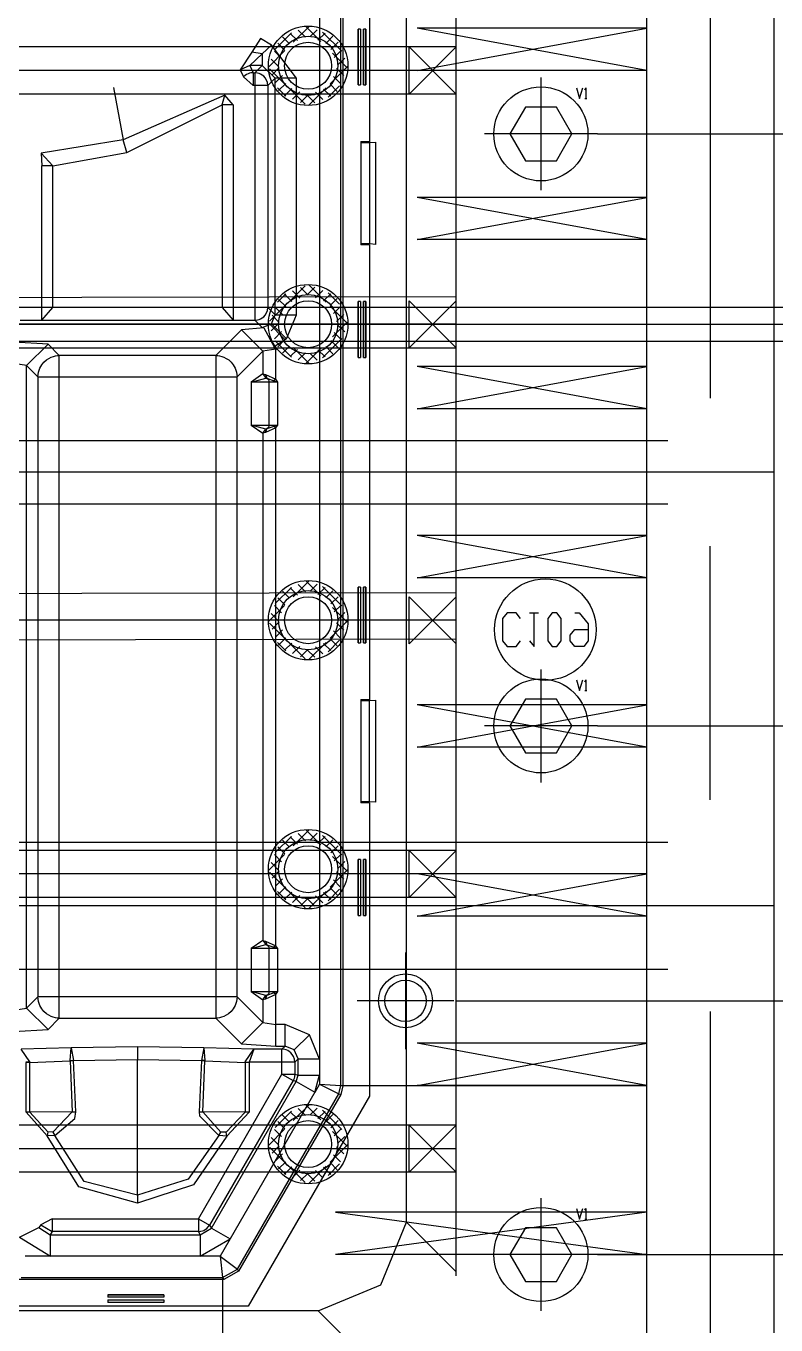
# Model space of a CAD drawing. Header units: millimetres. Extents: x -1 to 1014, y -756 to 757.
# Drawn here: x 902.9 to 950.5, y 85.5 to 168 of the extents above; entities that cross this region are included whole.
import ezdxf

# ---------------------------------------------------------------- set-up
doc = ezdxf.new("R2010")
doc.units = ezdxf.units.MM

# ---------------------------------------------------------------- blocks, each defined once
blk = doc.blocks.new('blockName2')
for points in [[(950.313, 316.271), (950.313, 57.7773)], [(942.256, 76.5769), (942.256, 204.145)], [(927.022, 92.0577), (927.022, 191.791)], [(930.171, 88.6623), (930.171, 192.06)], [(921.494, 184.652), (921.494, 100.82)], [(922.856, 100.747), (922.856, 184.652)], [(922.856, 100.747), (922.856, 184.652)], [(922.982, 184.652), (922.982, 100.713)], [(924.661, 184.652), (924.661, 160.679)], [(946.285, 173.524), (946.285, 144.394)], [(918.687, 166.566), (919.709, 167.588)], [(919.64, 167.559), (920.095, 167.104)], [(919.827, 166.993), (920.835, 168.001)], [(920.144, 167.768), (920.599, 167.313)], [(920.647, 167.976), (921.571, 167.053)], [(920.883, 167.338), (921.338, 167.793)], [(921.387, 167.129), (921.842, 167.584)], [(921.688, 167.648), (922.915, 166.421)], [(923.939, 164.291), (923.939, 167.835)], [(924.092, 167.835), (923.939, 167.835)], [(923.948, 167.835), (923.948, 164.291)], [(924.092, 167.835), (924.092, 164.291)], [(924.276, 164.291), (924.276, 167.835)], [(924.429, 167.835), (924.276, 167.835)], [(924.42, 164.291), (924.42, 167.835)], [(924.429, 167.835), (924.429, 164.291)], [(942.256, 167.889), (927.681, 167.889)], [(927.681, 165.203), (942.256, 167.889)], [(942.256, 165.203), (927.681, 167.889)], [(930.171, 166.697), (755.603, 166.697)], [(917.758, 167.234), (917.205, 166.375)], [(918.454, 166.807), (917.758, 167.234)], [(917.865, 166.268), (918.454, 166.807)], [(920.041, 164.713), (918.454, 166.808)], [(918.84, 166.935), (919.295, 166.48)], [(919.137, 167.351), (919.592, 166.896)], [(921.89, 166.92), (922.345, 167.375)], [(922.222, 166.54), (922.677, 166.995)], [(930.171, 166.697), (927.184, 163.71)], [(927.184, 163.71), (927.184, 166.697)], [(927.184, 166.697), (930.171, 163.71)], [(930.171, 163.71), (930.171, 166.697)], [(917.205, 166.375), (916.465, 165.256)], [(917.073, 165.529), (917.865, 166.268)], [(917.865, 166.268), (917.205, 166.375)], [(917.865, 166.268), (917.865, 165.529)], [(918.274, 165.44), (919.282, 166.449)], [(918.423, 165.928), (918.922, 165.428)], [(918.632, 166.431), (919.087, 165.976)], [(922.32, 166.304), (923.243, 165.38)], [(922.431, 166.036), (922.886, 166.491)], [(922.639, 165.533), (923.094, 165.988)], [(930.171, 165.203), (754.11, 165.203)], [(917.073, 165.529), (916.465, 165.256)], [(916.465, 165.256), (916.68, 164.797)], [(917.281, 165.06), (917.209, 165.057), (917.133, 165.047), (917.049, 165.026), (916.96, 164.994), (916.867, 164.947), (916.772, 164.882), (916.68, 164.797)], [(917.865, 165.529), (917.073, 165.529)], [(917.073, 165.529), (917.281, 165.06)], [(917.281, 165.06), (917.281, 164.245)], [(917.281, 165.06), (917.397, 165.06)], [(917.397, 165.06), (917.865, 165.529)], [(917.397, 165.06), (917.397, 149.343)], [(918.213, 164.245), (918.189, 164.436), (918.131, 164.598), (918.05, 164.731), (917.956, 164.836), (917.857, 164.916), (917.758, 164.975), (917.661, 165.016), (917.569, 165.041), (917.484, 165.055), (917.397, 165.06)], [(918.681, 164.713), (917.865, 165.529)], [(918.328, 165.311), (919.426, 164.213)], [(918.483, 164.937), (918.938, 165.392)], [(922.176, 164.357), (923.274, 165.456)], [(922.58, 165.332), (923.035, 164.877)], [(942.256, 165.203), (927.681, 165.203)], [(917.281, 164.245), (916.68, 164.797)], [(918.213, 164.245), (917.281, 164.245)], [(918.681, 164.713), (918.213, 164.245)], [(918.213, 164.245), (918.213, 150.158)], [(920.041, 164.713), (918.681, 164.713)], [(918.681, 149.69), (918.681, 164.713)], [(918.691, 164.433), (919.146, 164.888)], [(918.9, 163.93), (919.355, 164.385)], [(920.041, 149.69), (920.041, 164.713)], [(922.035, 163.504), (922.771, 164.24)], [(922.162, 164.325), (922.617, 163.87)], [(922.371, 164.828), (922.826, 164.373)], [(923.939, 164.291), (924.092, 164.291)], [(924.276, 164.291), (924.429, 164.291)], [(935.542, 164.756), (935.542, 157.594)], [(930.171, 163.71), (755.603, 163.71)], [(908.422, 164.123), (909.041, 160.808)], [(915.481, 163.64), (909.041, 160.808)], [(915.324, 163.02), (915.481, 163.64)], [(916.011, 163.02), (915.481, 163.64)], [(918.831, 164.095), (919.362, 163.564)], [(919.28, 163.598), (919.735, 164.053)], [(919.479, 164.159), (920.578, 163.061)], [(919.784, 163.39), (920.239, 163.845)], [(920.287, 163.181), (920.742, 163.636)], [(920.695, 163.656), (921.195, 163.156)], [(920.819, 163.001), (921.918, 164.099)], [(921.243, 163.82), (921.698, 163.365)], [(921.747, 164.028), (922.202, 163.573)], [(937.791, 164.096), (937.993, 163.424), (938.194, 164.096)], [(938.329, 163.984), (938.396, 164.096), (938.396, 163.424)], [(938.329, 163.424), (938.463, 163.424)], [(909.277, 160.006), (915.324, 163.02)], [(915.324, 163.02), (915.324, 150.158)], [(916.011, 163.02), (915.324, 163.02)], [(916.011, 163.02), (916.011, 149.343)], [(934.557, 162.88), (933.573, 161.175), (934.557, 159.47), (936.527, 159.47), (937.511, 161.175), (936.527, 162.88), (934.557, 162.88)], [(939.123, 161.175), (931.961, 161.175)], [(939.123, 161.175), (994.869, 161.175)], [(909.041, 160.808), (903.837, 159.959)], [(909.277, 160.006), (909.041, 160.808)], [(924.116, 160.679), (924.116, 154.137)], [(924.14, 160.632), (924.116, 160.679)], [(924.661, 160.679), (924.116, 160.679)], [(924.14, 154.185), (924.14, 160.632)], [(924.14, 160.632), (924.661, 160.632)], [(924.609, 160.679), (924.632, 160.656)], [(924.661, 160.632), (925.07, 160.653)], [(924.661, 160.632), (924.661, 154.185)], [(925.07, 154.163), (925.07, 160.653)], [(903.837, 159.959), (903.879, 159.144)], [(904.566, 159.144), (903.837, 159.959)], [(904.566, 159.144), (909.277, 160.006)], [(903.879, 149.343), (903.879, 159.144)], [(904.566, 159.144), (903.879, 159.144)], [(904.566, 150.158), (904.566, 159.144)], [(942.256, 157.146), (927.681, 157.146)], [(927.681, 154.461), (942.256, 157.146)], [(942.256, 154.461), (927.681, 157.146)], [(942.256, 154.461), (927.681, 154.461)], [(924.14, 154.185), (924.116, 154.137)], [(924.661, 154.137), (924.116, 154.137)], [(924.661, 154.185), (924.14, 154.185)], [(924.609, 154.137), (924.632, 154.161)], [(925.07, 154.163), (924.661, 154.185)], [(924.661, 154.137), (924.661, 125.242)], [(918.831, 150.498), (919.362, 151.029)], [(919.28, 150.995), (919.735, 150.54)], [(919.479, 150.434), (920.578, 151.533)], [(919.784, 151.204), (920.239, 150.749)], [(920.287, 151.413), (920.742, 150.958)], [(920.695, 150.938), (921.195, 151.437)], [(920.819, 151.593), (921.918, 150.494)], [(921.243, 150.774), (921.698, 151.229)], [(921.747, 150.565), (922.202, 151.02)], [(922.035, 151.089), (922.771, 150.354)], [(930.171, 150.82), (787.653, 150.583)], [(877.801, 150.164), (990.598, 150.164)], [(904.566, 150.158), (901.677, 150.158)], [(903.879, 149.343), (904.566, 150.158)], [(915.324, 150.158), (904.566, 150.158)], [(915.324, 150.158), (916.011, 149.343)], [(918.213, 150.158), (915.324, 150.158)], [(917.397, 149.343), (917.481, 149.347), (917.566, 149.361), (917.659, 149.387), (917.757, 149.428), (917.857, 149.487), (917.956, 149.567), (918.05, 149.673), (918.131, 149.806), (918.189, 149.968), (918.213, 150.158)], [(918.213, 150.158), (918.681, 149.69)], [(918.328, 149.283), (919.426, 150.381)], [(918.691, 150.16), (919.146, 149.705)], [(918.9, 150.664), (919.355, 150.209)], [(922.162, 150.269), (922.617, 150.724)], [(922.176, 150.236), (923.274, 149.138)], [(922.371, 149.765), (922.826, 150.22)], [(923.939, 146.982), (923.939, 150.525)], [(924.092, 150.525), (923.939, 150.525)], [(923.948, 150.525), (923.948, 146.982)], [(924.092, 150.525), (924.092, 146.982)], [(924.276, 146.982), (924.276, 150.525)], [(924.429, 150.525), (924.276, 150.525)], [(924.42, 146.982), (924.42, 150.525)], [(924.429, 150.525), (924.429, 146.982)], [(930.171, 150.583), (927.184, 147.596)], [(927.184, 147.596), (927.184, 150.583)], [(927.184, 150.583), (930.171, 147.596)], [(930.171, 147.596), (930.171, 150.583)], [(902.493, 149.343), (903.879, 149.343)], [(903.879, 149.343), (916.011, 149.343)], [(916.011, 149.343), (917.397, 149.343)], [(917.397, 149.343), (917.865, 148.875)], [(918.445, 149.111), (918.681, 149.69)], [(918.483, 149.657), (918.938, 149.202)], [(918.681, 149.69), (920.041, 149.69)], [(919.404, 148.152), (920.041, 149.69)], [(922.58, 149.262), (923.035, 149.717)], [(930.171, 149.089), (787.653, 149.089)], [(877.242, 149.089), (998.118, 149.089)], [(916.538, 148.733), (914.907, 147.102)], [(917.969, 148.865), (916.538, 148.733)], [(917.898, 147.373), (916.538, 148.733)], [(917.865, 148.875), (918.445, 149.111)], [(917.865, 148.875), (917.969, 148.865)], [(917.969, 148.865), (918.611, 147.646)], [(918.274, 149.153), (919.282, 148.145)], [(918.423, 148.666), (918.922, 149.165)], [(919.404, 148.152), (918.445, 149.111)], [(918.632, 148.162), (919.087, 148.617)], [(922.32, 148.29), (923.243, 149.213)], [(922.431, 148.557), (922.886, 148.102)], [(922.639, 149.061), (923.094, 148.606)], [(877.801, 148.015), (990.598, 148.015)], [(904.267, 147.818), (902.092, 147.96)], [(902.907, 146.458), (904.267, 147.818)], [(904.983, 147.102), (904.267, 147.818)], [(919.404, 148.152), (918.611, 147.646)], [(918.687, 148.028), (919.709, 147.006)], [(918.84, 147.659), (919.295, 148.114)], [(919.137, 147.243), (919.592, 147.698)], [(921.688, 146.946), (922.915, 148.173)], [(922.222, 148.054), (922.677, 147.599)], [(751.038, 147.596), (930.171, 147.596)], [(903.624, 145.742), (903.659, 146.045), (903.748, 146.303), (903.87, 146.517), (904.011, 146.688), (904.162, 146.822), (904.314, 146.922), (904.464, 146.996), (904.606, 147.046), (904.739, 147.078), (904.859, 147.095), (904.983, 147.102)], [(914.907, 147.102), (904.983, 147.102)], [(904.983, 105.018), (904.983, 147.102)], [(914.907, 147.102), (914.907, 105.018)], [(914.907, 147.102), (915.035, 147.095), (915.156, 147.077), (915.289, 147.045), (915.431, 146.994), (915.579, 146.921), (915.731, 146.82), (915.88, 146.687), (916.021, 146.516), (916.143, 146.302), (916.231, 146.044), (916.267, 145.742)], [(916.267, 145.742), (917.898, 147.373)], [(918.714, 147.515), (917.898, 147.373)], [(917.898, 147.373), (917.898, 145.932)], [(918.714, 147.515), (918.61, 147.646)], [(918.714, 145.592), (918.714, 147.515)], [(919.64, 147.034), (920.095, 147.489)], [(919.827, 147.601), (920.835, 146.592)], [(920.144, 146.826), (920.599, 147.281)], [(920.647, 146.617), (921.571, 147.541)], [(920.883, 147.256), (921.338, 146.801)], [(921.387, 147.465), (921.842, 147.01)], [(921.89, 147.673), (922.345, 147.218)], [(923.939, 146.982), (924.092, 146.982)], [(924.276, 146.982), (924.429, 146.982)], [(902.907, 146.458), (902.092, 146.6)], [(902.907, 105.662), (902.907, 146.458)], [(902.907, 146.458), (903.624, 145.742)], [(942.256, 146.404), (927.681, 146.404)], [(927.681, 143.718), (942.256, 146.404)], [(942.256, 143.718), (927.681, 146.404)], [(903.624, 145.742), (916.267, 145.742)], [(903.624, 145.742), (903.624, 106.378)], [(916.267, 106.378), (916.267, 145.742)], [(917.898, 145.932), (917.15, 145.414)], [(917.15, 145.414), (918.085, 145.673)], [(917.15, 145.414), (917.15, 142.688)], [(918.845, 145.414), (917.151, 145.414)], [(917.898, 145.932), (918.085, 145.673)], [(917.898, 145.932), (918.065, 145.898)], [(918.065, 145.898), (918.156, 145.656)], [(918.065, 145.898), (918.714, 145.592)], [(918.085, 145.673), (918.156, 145.656)], [(918.156, 145.656), (918.234, 145.596), (918.285, 145.511), (918.302, 145.414)], [(918.156, 145.656), (918.602, 145.503)], [(918.302, 142.688), (918.302, 145.414)], [(918.714, 145.592), (918.602, 145.503)], [(918.602, 145.503), (918.845, 145.414)], [(918.845, 145.414), (918.714, 145.592)], [(918.845, 142.688), (918.845, 145.414)], [(942.256, 143.718), (927.681, 143.718)], [(917.15, 142.688), (917.898, 142.171)], [(917.151, 142.688), (918.845, 142.688)], [(918.085, 142.429), (917.151, 142.688)], [(917.898, 142.171), (918.085, 142.429)], [(918.065, 142.204), (917.898, 142.171)], [(917.898, 142.171), (917.898, 109.949)], [(918.714, 142.51), (918.065, 142.204)], [(918.065, 142.204), (918.156, 142.446)], [(918.156, 142.446), (918.085, 142.429)], [(918.302, 142.688), (918.285, 142.591), (918.234, 142.507), (918.156, 142.446)], [(918.602, 142.599), (918.156, 142.446)], [(918.845, 142.688), (918.602, 142.599)], [(918.714, 142.51), (918.602, 142.599)], [(918.714, 142.51), (918.845, 142.688)], [(918.714, 109.61), (918.714, 142.51)], [(901.965, 141.708), (943.599, 141.708)], [(950.313, 139.69), (767.689, 139.69)], [(901.965, 137.675), (943.599, 137.675)], [(942.256, 135.661), (927.681, 135.661)], [(927.681, 132.976), (942.256, 135.661)], [(942.256, 132.976), (927.681, 135.661)], [(946.285, 118.876), (946.285, 134.99)], [(942.256, 132.976), (927.681, 132.976)], [(930.171, 132.025), (787.653, 131.783)], [(918.687, 131.352), (919.709, 132.374)], [(919.137, 132.136), (919.592, 131.681)], [(919.64, 132.345), (920.095, 131.89)], [(919.827, 131.779), (920.835, 132.787)], [(920.144, 132.554), (920.599, 132.098)], [(920.647, 132.762), (921.571, 131.839)], [(920.883, 132.123), (921.338, 132.578)], [(921.387, 131.915), (921.842, 132.37)], [(921.688, 132.434), (922.915, 131.207)], [(921.89, 131.706), (922.345, 132.161)], [(923.939, 128.854), (923.939, 132.398)], [(924.092, 132.398), (923.939, 132.398)], [(923.948, 132.398), (923.948, 128.854)], [(924.092, 132.398), (924.092, 128.854)], [(924.276, 128.854), (924.276, 132.398)], [(924.429, 132.398), (924.276, 132.398)], [(924.42, 128.854), (924.42, 132.398)], [(924.429, 132.398), (924.429, 128.854)], [(918.274, 130.226), (919.282, 131.234)], [(918.632, 131.217), (919.087, 130.762)], [(918.84, 131.721), (919.295, 131.266)], [(922.222, 131.326), (922.677, 131.781)], [(922.431, 130.822), (922.886, 131.277)], [(927.184, 131.783), (930.171, 128.797)], [(927.184, 128.797), (927.184, 131.783)], [(930.171, 131.783), (927.184, 128.797)], [(930.171, 128.797), (930.171, 131.783)], [(918.423, 130.713), (918.922, 130.214)], [(922.32, 131.09), (923.243, 130.166)], [(922.639, 130.318), (923.094, 130.773)], [(934.252, 130.41), (933.966, 130.768), (933.393, 130.768), (933.106, 130.41), (933.106, 128.978), (933.393, 128.62), (933.966, 128.62), (934.252, 128.978)], [(934.825, 128.978), (935.111, 128.62), (935.111, 130.768)], [(934.825, 130.768), (935.398, 130.768)], [(936.257, 130.768), (935.971, 130.41), (935.971, 128.978), (936.257, 128.62), (936.544, 128.62), (936.83, 128.978), (936.83, 130.41), (936.544, 130.768), (936.257, 130.768)], [(937.69, 130.768), (937.976, 130.768), (938.549, 130.052), (938.549, 128.978), (938.263, 128.62), (937.69, 128.62), (937.403, 128.978), (937.403, 129.336), (937.69, 129.694), (938.549, 129.694)], [(930.171, 130.29), (787.653, 130.29)], [(918.328, 130.097), (919.426, 128.998)], [(918.483, 129.723), (918.938, 130.178)], [(918.691, 129.219), (919.146, 129.674)], [(922.176, 129.143), (923.274, 130.242)], [(922.371, 129.614), (922.826, 129.159)], [(922.58, 130.118), (923.035, 129.663)], [(930.171, 129.097), (787.653, 128.797)], [(918.831, 128.881), (919.362, 128.35)], [(918.9, 128.715), (919.355, 129.17)], [(919.28, 128.384), (919.735, 128.839)], [(919.479, 128.945), (920.578, 127.846)], [(920.819, 127.787), (921.918, 128.885)], [(921.747, 128.814), (922.202, 128.359)], [(922.035, 128.29), (922.771, 129.026)], [(922.162, 129.11), (922.617, 128.655)], [(923.939, 128.854), (924.092, 128.854)], [(924.276, 128.854), (924.429, 128.854)], [(919.784, 128.175), (920.239, 128.63)], [(920.287, 127.967), (920.742, 128.422)], [(920.695, 128.441), (921.195, 127.942)], [(921.243, 128.606), (921.698, 128.151)], [(935.542, 127.157), (935.542, 119.994)], [(937.791, 126.497), (937.993, 125.825), (938.194, 126.497)], [(938.329, 126.385), (938.396, 126.497), (938.396, 125.825)], [(938.329, 125.825), (938.463, 125.825)], [(924.116, 125.242), (924.116, 118.7)], [(924.14, 125.195), (924.116, 125.242)], [(924.661, 125.242), (924.116, 125.242)], [(924.14, 118.748), (924.14, 125.195)], [(924.14, 125.195), (924.661, 125.195)], [(924.609, 125.242), (924.632, 125.219)], [(924.661, 125.195), (925.07, 125.216)], [(924.661, 118.748), (924.661, 125.195)], [(925.07, 118.726), (925.07, 125.216)], [(942.256, 124.919), (927.681, 124.919)], [(927.681, 122.233), (942.256, 124.919)], [(942.256, 122.233), (927.681, 124.919)], [(934.557, 125.281), (933.573, 123.576), (934.557, 121.87), (936.527, 121.87), (937.511, 123.576), (936.527, 125.281), (934.557, 125.281)], [(939.123, 123.576), (931.961, 123.576)], [(939.123, 123.576), (994.869, 123.576)], [(942.256, 122.233), (927.681, 122.233)], [(924.14, 118.748), (924.116, 118.7)], [(924.661, 118.7), (924.116, 118.7)], [(924.661, 118.748), (924.14, 118.748)], [(924.609, 118.7), (924.632, 118.724)], [(925.07, 118.726), (924.661, 118.748)], [(924.661, 118.7), (924.661, 100.065)], [(918.687, 115.538), (919.709, 116.56)], [(919.64, 116.532), (920.095, 116.077)], [(919.827, 115.966), (920.835, 116.974)], [(920.144, 116.74), (920.599, 116.285)], [(920.647, 116.949), (921.571, 116.025)], [(920.883, 116.31), (921.338, 116.765)], [(921.387, 116.102), (921.842, 116.557)], [(921.688, 116.62), (922.915, 115.394)], [(921.89, 115.893), (922.345, 116.348)], [(930.171, 115.669), (755.603, 115.669)], [(847.587, 116.19), (943.599, 116.19)], [(918.84, 115.907), (919.295, 115.452)], [(919.137, 116.323), (919.592, 115.868)], [(922.222, 115.512), (922.677, 115.967)], [(927.184, 115.669), (930.171, 112.683)], [(927.184, 112.683), (927.184, 115.669)], [(930.171, 115.669), (927.184, 112.683)], [(930.171, 112.683), (930.171, 115.669)], [(918.274, 114.413), (919.282, 115.421)], [(918.423, 114.9), (918.922, 114.401)], [(918.632, 115.404), (919.087, 114.949)], [(922.32, 115.277), (923.243, 114.353)], [(922.431, 115.009), (922.886, 115.464)], [(922.639, 114.505), (923.094, 114.96)], [(923.939, 111.544), (923.939, 115.088)], [(924.092, 115.088), (923.939, 115.088)], [(923.948, 115.088), (923.948, 111.544)], [(924.092, 115.088), (924.092, 111.544)], [(924.276, 111.544), (924.276, 115.088)], [(924.429, 115.088), (924.276, 115.088)], [(924.42, 111.544), (924.42, 115.088)], [(924.429, 115.088), (924.429, 111.544)], [(930.171, 114.176), (754.11, 114.176)], [(918.328, 114.284), (919.426, 113.185)], [(918.483, 113.909), (918.938, 114.364)], [(918.691, 113.406), (919.146, 113.861)], [(922.176, 113.33), (923.274, 114.428)], [(922.58, 114.304), (923.035, 113.849)], [(942.256, 114.176), (927.681, 114.176)], [(927.681, 111.49), (942.256, 114.176)], [(942.256, 111.49), (927.681, 114.176)], [(918.831, 113.068), (919.362, 112.537)], [(918.9, 112.902), (919.355, 113.357)], [(919.479, 113.132), (920.578, 112.033)], [(920.819, 111.973), (921.918, 113.072)], [(922.035, 112.477), (922.771, 113.213)], [(922.162, 113.297), (922.617, 112.842)], [(922.371, 113.801), (922.826, 113.346)], [(930.171, 112.683), (755.603, 112.683)], [(919.28, 112.571), (919.735, 113.026)], [(919.784, 112.362), (920.239, 112.817)], [(920.287, 112.154), (920.742, 112.609)], [(920.695, 112.628), (921.195, 112.129)], [(921.243, 112.792), (921.698, 112.337)], [(921.747, 113.001), (922.202, 112.546)], [(767.689, 112.162), (950.313, 112.162)], [(923.939, 111.544), (924.092, 111.544)], [(924.276, 111.544), (924.429, 111.544)], [(942.256, 111.49), (927.681, 111.49)], [(917.898, 109.949), (917.15, 109.432)], [(917.898, 109.949), (918.085, 109.691)], [(917.898, 109.949), (918.065, 109.916)], [(918.065, 109.916), (918.714, 109.61)], [(918.065, 109.916), (918.156, 109.674)], [(917.15, 109.432), (918.085, 109.691)], [(917.15, 109.432), (917.15, 106.706)], [(918.845, 109.432), (917.151, 109.432)], [(918.085, 109.691), (918.156, 109.674)], [(918.156, 109.674), (918.234, 109.613), (918.285, 109.529), (918.302, 109.432)], [(918.156, 109.674), (918.602, 109.521)], [(918.302, 106.706), (918.302, 109.432)], [(918.714, 109.61), (918.602, 109.521)], [(918.602, 109.521), (918.845, 109.432)], [(918.845, 109.432), (918.714, 109.61)], [(918.845, 106.706), (918.845, 109.432)], [(926.948, 109.189), (926.948, 103.049)], [(770.375, 108.133), (943.599, 108.133)], [(917.15, 106.706), (917.898, 106.188)], [(917.151, 106.706), (918.845, 106.706)], [(918.085, 106.447), (917.151, 106.706)], [(917.898, 106.188), (918.085, 106.447)], [(918.714, 106.528), (918.065, 106.222)], [(918.065, 106.222), (918.156, 106.464)], [(918.156, 106.464), (918.085, 106.447)], [(918.302, 106.706), (918.285, 106.609), (918.234, 106.524), (918.156, 106.464)], [(918.602, 106.617), (918.156, 106.464)], [(918.845, 106.706), (918.602, 106.617)], [(918.714, 106.528), (918.602, 106.617)], [(918.714, 106.528), (918.845, 106.706)], [(918.714, 103.245), (918.714, 106.528)], [(902.092, 105.52), (902.907, 105.662)], [(903.624, 106.378), (902.907, 105.662)], [(902.907, 105.662), (904.267, 104.302)], [(916.267, 106.378), (903.624, 106.378)], [(904.983, 105.018), (904.855, 105.025), (904.734, 105.043), (904.602, 105.075), (904.46, 105.126), (904.311, 105.199), (904.16, 105.3), (904.01, 105.433), (903.869, 105.604), (903.747, 105.818), (903.659, 106.076), (903.624, 106.378)], [(916.267, 106.378), (916.231, 106.075), (916.143, 105.817), (916.02, 105.603), (915.879, 105.432), (915.728, 105.298), (915.576, 105.198), (915.427, 105.124), (915.284, 105.074), (915.151, 105.042), (915.031, 105.025), (914.907, 105.018)], [(917.898, 104.747), (916.267, 106.378)], [(918.065, 106.222), (917.898, 106.188)], [(917.898, 106.188), (917.898, 104.747)], [(930.018, 106.119), (923.878, 106.119)], [(930.171, 106.119), (994.869, 106.119)], [(904.267, 104.302), (904.983, 105.018)], [(904.983, 105.018), (914.907, 105.018)], [(914.907, 105.018), (916.538, 103.387)], [(946.285, 105.448), (946.285, 57.7773)], [(902.092, 104.16), (904.267, 104.302)], [(916.538, 103.387), (917.898, 104.747)], [(917.898, 104.747), (918.714, 104.605)], [(919.314, 104.605), (918.714, 104.605)], [(920.852, 103.968), (919.314, 104.605)], [(919.314, 103.245), (919.314, 104.605)], [(920.852, 103.968), (919.893, 103.009)], [(921.492, 102.411), (920.852, 103.968)], [(909.945, 103.189), (905.732, 103.125)], [(914.159, 103.125), (909.945, 103.189)], [(909.945, 103.189), (909.946, 102.402)], [(916.538, 103.387), (918.714, 103.245)], [(918.714, 103.245), (919.314, 103.245)], [(919.314, 103.245), (919.112, 103.044)], [(919.893, 103.009), (919.314, 103.245)], [(942.256, 103.433), (927.681, 103.433)], [(927.681, 100.748), (942.256, 103.433)], [(942.256, 100.748), (927.681, 103.433)], [(905.732, 103.125), (902.559, 103.044)], [(903.111, 102.239), (902.559, 103.044)], [(903.112, 102.208), (905.674, 102.304)], [(905.674, 102.33), (905.732, 103.125)], [(905.674, 102.33), (905.892, 102.331)], [(905.674, 102.33), (905.674, 102.304)], [(905.893, 102.313), (905.674, 102.304)], [(905.674, 102.304), (905.795, 99.0643)], [(905.732, 103.125), (905.892, 102.331)], [(905.892, 102.331), (909.945, 102.402)], [(906.027, 99.0739), (905.892, 102.331)], [(909.946, 102.402), (913.999, 102.331)], [(909.946, 98.82), (909.946, 102.402)], [(913.999, 102.331), (913.864, 99.0738)], [(914.217, 102.33), (913.998, 102.322)], [(914.217, 102.304), (913.998, 102.313)], [(914.159, 103.125), (913.999, 102.331)], [(914.096, 99.0644), (914.217, 102.304)], [(914.159, 103.125), (914.217, 102.33)], [(917.332, 103.044), (914.159, 103.125)], [(914.217, 102.33), (914.217, 102.304)], [(914.217, 102.304), (916.778, 102.208)], [(916.779, 102.239), (917.332, 103.044)], [(917.332, 103.044), (917.021, 102.228)], [(919.112, 103.044), (917.332, 103.044)], [(919.928, 102.228), (919.905, 102.419), (919.846, 102.582), (919.765, 102.715), (919.672, 102.82), (919.573, 102.9), (919.473, 102.959), (919.376, 102.999), (919.284, 103.025), (919.2, 103.039), (919.112, 103.044)], [(919.112, 101.458), (919.112, 103.044)], [(920.129, 102.43), (919.893, 103.009)], [(920.129, 102.43), (919.928, 102.228)], [(920.129, 101.404), (920.129, 102.43)], [(920.129, 102.43), (921.492, 102.43)], [(903.111, 102.239), (902.869, 102.218)], [(903.112, 102.208), (902.87, 102.208)], [(902.87, 99.0424), (902.87, 102.208)], [(903.111, 102.239), (903.112, 102.208)], [(903.112, 99.0424), (903.112, 102.208)], [(916.779, 102.239), (916.778, 102.208)], [(917.021, 102.208), (916.778, 102.208)], [(916.778, 102.208), (916.778, 99.0424)], [(916.779, 102.239), (917.021, 102.228)], [(919.928, 102.228), (917.021, 102.228)], [(917.021, 102.208), (917.021, 99.0424)], [(919.928, 102.228), (919.928, 101.458)], [(913.815, 92.2824), (919.112, 101.458)], [(919.819, 101.05), (914.521, 91.8745)], [(914.638, 91.6733), (920.02, 100.996)], [(919.112, 101.458), (919.928, 101.458)], [(919.112, 101.458), (919.819, 101.05)], [(919.928, 101.458), (919.916, 101.316), (919.879, 101.179), (919.819, 101.05)], [(920.02, 100.996), (919.819, 101.05)], [(919.928, 101.458), (920.129, 101.404)], [(920.02, 100.996), (920.129, 101.404)], [(920.02, 100.996), (921.2, 100.315)], [(920.129, 101.404), (921.492, 101.404)], [(921.188, 100.299), (921.489, 101.424)], [(921.494, 100.82), (921.189, 100.298)], [(921.494, 100.82), (922.856, 100.747)], [(921.494, 100.82), (922.71, 100.202)], [(922.71, 100.202), (922.856, 100.747)], [(922.71, 100.202), (922.856, 100.747)], [(922.982, 100.713), (922.836, 100.168)], [(922.982, 100.713), (922.856, 100.747)], [(922.856, 100.747), (942.256, 100.747)], [(942.256, 100.748), (927.681, 100.748)], [(921.2, 100.315), (915.19, 89.9008)], [(916.291, 89.0835), (922.71, 100.202)], [(916.291, 89.0835), (922.71, 100.202)], [(922.836, 100.168), (916.363, 88.9581)], [(924.661, 100.065), (916.964, 86.7339)], [(922.71, 100.202), (922.836, 100.168)], [(903.112, 99.0424), (902.87, 99.0424)], [(904.203, 97.5372), (902.87, 99.0424)], [(905.795, 99.0643), (903.112, 99.0424)], [(904.255, 97.7908), (903.112, 99.0424)], [(905.795, 99.0643), (904.567, 97.7801)], [(905.795, 99.0643), (906.027, 99.0737)], [(905.977, 98.6365), (906.027, 99.0739)], [(913.864, 99.0738), (914.096, 99.0644)], [(913.864, 99.0738), (913.876, 98.8202)], [(915.24, 97.7749), (914.096, 99.0644)], [(916.778, 99.0424), (914.096, 99.0644)], [(916.778, 99.0424), (915.564, 97.7786)], [(917.021, 99.0424), (915.608, 97.5223)], [(917.021, 99.0424), (916.778, 99.0424)], [(918.687, 98.0817), (919.709, 99.1037)], [(919.64, 99.0751), (920.095, 98.6201)], [(919.827, 98.5088), (920.835, 99.5171)], [(920.144, 99.2837), (920.599, 98.8287)], [(920.647, 99.4922), (921.571, 98.5688)], [(920.883, 98.8535), (921.338, 99.3085)], [(921.387, 98.6449), (921.842, 99.0999)], [(921.688, 99.1637), (922.915, 97.937)], [(930.171, 98.2125), (755.603, 98.2125)], [(904.701, 97.5569), (905.977, 98.6365)], [(909.946, 93.7689), (909.946, 98.82)], [(913.876, 98.8202), (915.099, 97.5641)], [(918.84, 98.4508), (919.295, 97.9957)], [(919.137, 98.8665), (919.592, 98.4115)], [(921.89, 98.4363), (922.345, 98.8913)], [(922.222, 98.0557), (922.677, 98.5107)], [(927.184, 98.2125), (930.171, 95.2261)], [(927.184, 95.2261), (927.184, 98.2125)], [(930.171, 98.2125), (927.184, 95.2261)], [(930.171, 95.2261), (930.171, 98.2125)], [(904.255, 97.7908), (904.203, 97.5372)], [(904.701, 97.5569), (904.203, 97.5372)], [(909.945, 93.2773), (906.231, 94.3017), (904.203, 97.5372)], [(904.567, 97.7801), (904.255, 97.7908)], [(904.567, 97.7801), (904.701, 97.5569)], [(909.945, 93.7689), (906.561, 94.6432), (904.701, 97.5569)], [(915.608, 97.5223), (913.505, 94.4319), (909.945, 93.2772)], [(915.099, 97.5641), (913.166, 94.7959), (909.946, 93.7689)], [(915.099, 97.5641), (915.24, 97.7749)], [(915.608, 97.5223), (915.099, 97.5641)], [(915.564, 97.7786), (915.24, 97.7749)], [(915.608, 97.5223), (915.564, 97.7786)], [(918.274, 96.9563), (919.282, 97.9645)], [(918.423, 97.4436), (918.922, 96.9442)], [(918.632, 97.9472), (919.087, 97.4922)], [(922.32, 97.8198), (923.243, 96.8963)], [(922.431, 97.5521), (922.886, 98.0071)], [(922.639, 97.0486), (923.094, 97.5036)], [(930.171, 96.7193), (754.11, 96.7193)], [(918.328, 96.8269), (919.426, 95.7285)], [(918.483, 96.4527), (918.938, 96.9077)], [(922.176, 95.8732), (923.274, 96.9717)], [(922.58, 96.8478), (923.035, 96.3928)], [(918.691, 95.9491), (919.146, 96.4042)], [(918.9, 95.4456), (919.355, 95.9006)], [(922.035, 95.0202), (922.771, 95.756)], [(922.162, 95.8406), (922.617, 95.3856)], [(922.371, 96.3442), (922.826, 95.8892)], [(930.171, 95.2261), (755.603, 95.2261)], [(918.831, 95.6112), (919.362, 95.0802)], [(919.28, 95.1141), (919.735, 95.5691)], [(919.479, 95.6751), (920.578, 94.5766)], [(919.784, 94.9055), (920.239, 95.3605)], [(920.287, 94.6969), (920.742, 95.1519)], [(920.695, 95.1716), (921.195, 94.6721)], [(920.819, 94.5167), (921.918, 95.6152)], [(921.243, 95.3357), (921.698, 94.8807)], [(921.747, 95.5443), (922.202, 95.0892)], [(909.946, 93.7689), (909.944, 93.2772)], [(935.542, 93.5865), (935.542, 86.4238)], [(942.256, 92.6908), (922.503, 92.6908)], [(942.256, 92.6908), (922.503, 90.0051)], [(922.503, 92.6908), (942.256, 90.0051)], [(937.791, 92.9259), (937.993, 92.2545), (938.194, 92.9259)], [(938.329, 92.814), (938.396, 92.9259), (938.396, 92.2545)], [(902.459, 91.1056), (903.677, 91.7158)], [(903.807, 91.902), (903.677, 91.7158)], [(903.677, 91.7158), (904.406, 91.2654)], [(904.529, 92.2824), (903.807, 91.902)], [(903.807, 91.902), (904.529, 91.4667)], [(904.529, 92.2824), (913.815, 92.2824)], [(904.529, 92.2824), (904.529, 91.4667)], [(913.815, 92.2824), (913.815, 91.4667)], [(913.815, 92.2824), (914.521, 91.8745)], [(913.815, 91.4667), (913.893, 91.4706), (913.973, 91.4825), (914.06, 91.5049), (914.152, 91.5403), (914.248, 91.5917), (914.344, 91.6623), (914.437, 91.7555), (914.521, 91.8745)], [(913.931, 91.2654), (914.638, 91.6733)], [(914.521, 91.8745), (914.638, 91.6733)], [(914.638, 91.6733), (915.817, 90.9922)], [(921.404, 86.4393), (925.379, 88.0822), (927.022, 92.0577)], [(930.171, 88.9092), (927.022, 92.0577)], [(934.557, 91.7105), (933.573, 90.0051), (934.557, 88.2998), (936.527, 88.2998), (937.511, 90.0051), (936.527, 91.7105), (934.557, 91.7105)], [(938.329, 92.2545), (938.463, 92.2545)], [(902.456, 91.1178), (904.426, 89.9058)], [(904.529, 91.4667), (904.406, 91.2654)], [(904.406, 91.2654), (913.931, 91.2654)], [(904.406, 91.2654), (904.406, 89.9033)], [(913.815, 91.4667), (904.529, 91.4667)], [(913.931, 91.2654), (913.815, 91.4667)], [(913.913, 89.9058), (915.825, 91.0107)], [(913.931, 91.2654), (913.931, 89.9033)], [(942.256, 90.0051), (922.503, 90.0051)], [(939.123, 90.0051), (931.961, 90.0051)], [(939.123, 90.0051), (994.869, 90.0051)], [(915.19, 89.9008), (902.817, 89.9008)], [(915.19, 89.9008), (915.347, 88.5387)], [(915.19, 89.9008), (916.291, 89.0835)], [(915.42, 88.4133), (902.445, 88.4133)], [(902.567, 88.5387), (915.347, 88.5387)], [(902.567, 88.5387), (915.347, 88.5387)], [(915.347, 88.5387), (916.291, 89.0835)], [(915.347, 88.5387), (916.291, 89.0835)], [(915.347, 88.5387), (915.42, 88.4133)], [(915.347, 88.5387), (915.347, 71.2056)], [(916.363, 88.9581), (915.42, 88.4133)], [(916.363, 88.9581), (916.291, 89.0835)], [(908.061, 87.4563), (908.061, 87.3033)], [(908.061, 87.4563), (911.605, 87.4563)], [(911.605, 87.4563), (911.605, 87.3033)], [(916.964, 86.7339), (900.613, 86.7339)], [(911.605, 87.4467), (908.061, 87.4467)], [(911.605, 87.3033), (908.061, 87.3033)], [(908.061, 87.1185), (908.061, 86.9656)], [(908.061, 87.1185), (911.605, 87.1185)], [(908.061, 86.9751), (911.605, 86.9751)], [(911.605, 86.9656), (908.061, 86.9656)], [(911.605, 87.1185), (911.605, 86.9656)], [(921.404, 86.4393), (761.243, 86.4393)], [(924.552, 83.2908), (921.404, 86.4393)]]:
    blk.add_lwpolyline(points)
for centre, radius in [((920.771, 165.504), 2.5234), ((920.771, 165.504), 1.88), ((920.771, 165.504), 1.4932), ((935.542, 161.175), 2.9844), ((920.771, 149.089), 2.5234), ((920.771, 149.089), 1.88), ((920.771, 149.089), 1.4932), ((935.828, 129.694), 3.2228), ((920.771, 130.29), 2.5234), ((920.771, 130.29), 1.88), ((920.771, 130.29), 1.4932), ((935.542, 123.576), 2.9844), ((920.771, 114.477), 2.5234), ((920.771, 114.477), 1.88), ((920.771, 114.477), 1.4932), ((926.948, 106.119), 1.7121), ((926.948, 106.119), 1.3093), ((920.771, 97.0201), 2.5234), ((920.771, 97.0201), 1.88), ((920.771, 97.0201), 1.4932), ((935.542, 90.0051), 2.9844)]:
    blk.add_circle(centre, radius)

msp = doc.modelspace()

# ---------------------------------------------------------------- block references
msp.add_blockref('blockName2', (0, 0))

doc.saveas('drawing.dxf')
